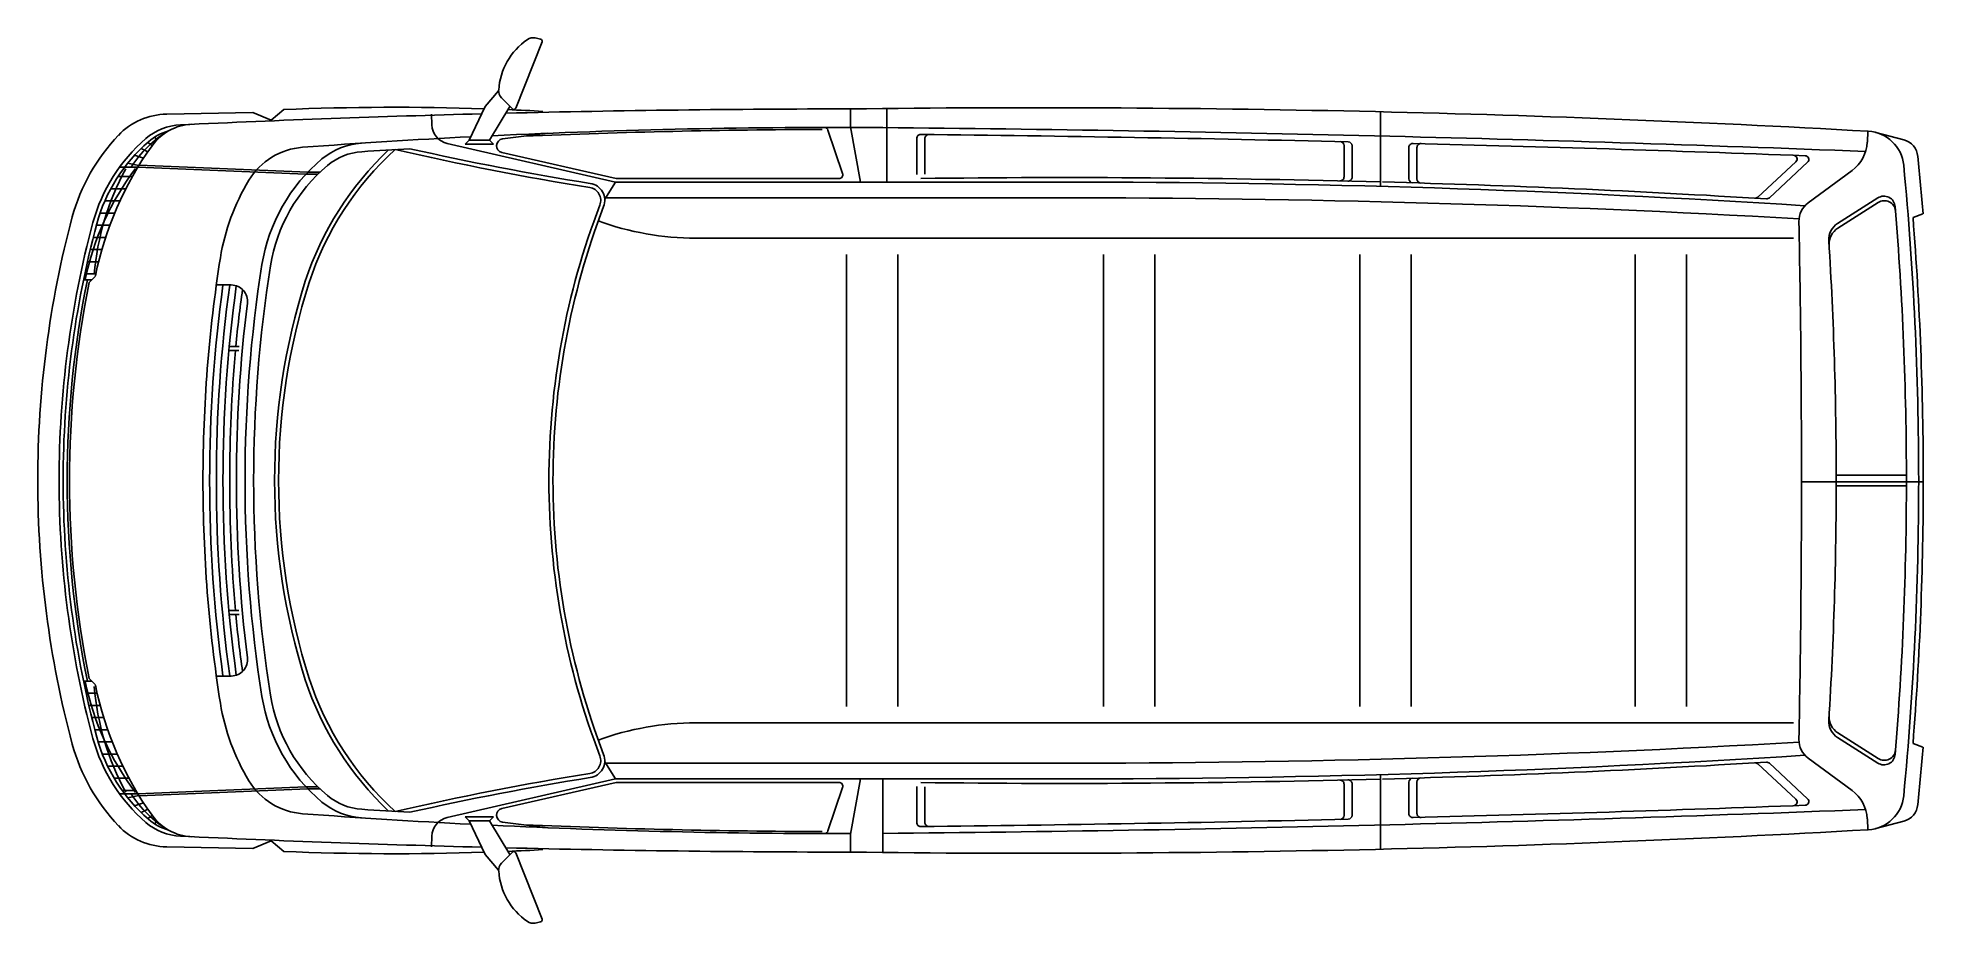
# Model space of a CAD drawing. Extents: x 0 to 4.65, y -1.09 to 1.09.
import ezdxf

# ---------------------------------------------------------------- set-up
doc = ezdxf.new("R2010")
doc.units = 0
doc.header["$LTSCALE"] = 0.0006
doc.header["$MEASUREMENT"] = 0
doc.layers.get('0').update_dxf_attribs({"linetype": 'CONTINUOUS'})

msp = doc.modelspace()

# ---------------------------------------------------------------- linework, layer by layer
for p, q in [((1.2452, 1.0827), (1.18, 0.9189)), ((1.2282, 1.0922), (1.2415, 1.0895)), ((1.105, 0.9233), (1.1379, 0.9613)), ((1.1451, 0.9444), (1.1718, 0.9172)), ((0.5307, 0.9082), (0.3184, 0.9043)), ((0.5762, 0.889), (0.5307, 0.9082)), ((0.5762, 0.889), (0.6074, 0.9155)), ((0.9719, 0.9039), (0.973, 0.8779)), ((1.065, 0.84), (1.105, 0.9233)), ((1.115, 0.84), (1.1658, 0.9233)), ((2.0068, 0.9172), (2.0068, 0.8731)), ((2.0964, 0.9181), (2.0964, 0.7364)), ((3.315, 0.91), (3.315, 0.7258)), ((0.2944, 0.8409), (0.288, 0.8471)), ((0.3083, 0.8532), (0.3057, 0.8567)), ((1.055, 0.83), (1.065, 0.84)), ((1.065, 0.84), (1.115, 0.84)), ((1.125, 0.83), (1.115, 0.84)), ((1.1475, 0.8429), (1.2595, 0.8571)), ((1.9508, 0.8647), (1.9871, 0.758)), ((2.0068, 0.8731), (2.0315, 0.7364)), ((2.17, 0.844), (2.17, 0.7555)), ((2.19, 0.8437), (2.19, 0.7557)), ((4.5184, 0.8621), (4.5169, 0.8349)), ((4.5381, 0.859), (4.6071, 0.8405)), ((0.261, 0.7952), (0.239, 0.8027)), ((0.2717, 0.8113), (0.2555, 0.8197)), ((0.2825, 0.8266), (0.2715, 0.8345)), ((1.0112, 0.8319), (1.4268, 0.7364)), ((1.055, 0.83), (1.125, 0.83)), ((1.1458, 0.8097), (1.4277, 0.745)), ((3.225, 0.8264), (3.225, 0.7495)), ((3.245, 0.8259), (3.245, 0.749)), ((3.385, 0.822), (3.385, 0.7447)), ((3.405, 0.8215), (3.405, 0.7441)), ((0.2336, 0.75), (0.1981, 0.75)), ((0.2018, 0.7729), (0.247, 0.7729)), ((0.2499, 0.7776), (0.222, 0.7828)), ((0.247, 0.7729), (0.6619, 0.7557)), ((0.2502, 0.778), (0.6667, 0.7608)), ((0.6619, 0.7557), (0.6914, 0.7557)), ((0.6667, 0.7608), (0.6966, 0.7608)), ((1.9777, 0.745), (1.4277, 0.745)), ((4.3406, 0.7864), (4.2467, 0.6994)), ((4.3693, 0.7854), (4.275, 0.6979)), ((4.4792, 0.7652), (4.3706, 0.685)), ((0.2175, 0.72), (0.1803, 0.72)), ((1.4268, 0.7364), (1.3998, 0.6942)), ((2.5324, 0.7364), (1.4268, 0.7364)), ((0.1898, 0.66), (0.1539, 0.66)), ((0.203, 0.69), (0.1657, 0.69)), ((2.5144, 0.6977), (1.3994, 0.6977)), ((4.5426, 0.6974), (4.4436, 0.6345)), ((4.5436, 0.6862), (4.4443, 0.6231)), ((4.6542, 0.658), (4.6296, 0.649)), ((0.1781, 0.63), (0.1448, 0.63)), ((0.1584, 0.57), (0.1293, 0.57)), ((0.1676, 0.6), (0.1368, 0.6)), ((1.6249, 0.5981), (4.3348, 0.5981)), ((0.1504, 0.54), (0.1221, 0.54)), ((1.9969, 0.5581), (1.9969, -0.5581)), ((2.1236, 0.5581), (2.1236, -0.5581)), ((2.6308, 0.5581), (2.6308, -0.5581)), ((2.7575, 0.5581), (2.7575, -0.5581)), ((3.2639, 0.5581), (3.2639, -0.5581)), ((3.3907, 0.5581), (3.3907, -0.5581)), ((3.9436, 0.5581), (3.9436, -0.5581)), ((4.0704, 0.5581), (4.0704, -0.5581)), ((0.1331, 0.495), (0.1123, 0.495)), ((0.1435, 0.51), (0.1155, 0.51)), ((0.1268, 0.4885), (0.1425, 0.5047)), ((0.4407, 0.4825), (0.478, 0.4825)), ((0.4725, 0.3311), (0.4973, 0.3311)), ((0.4715, 0.3211), (0.4964, 0.3211)), ((4.4401, 0.013), (4.6133, 0.013)), ((4.3543, -0.003), (4.655, -0.003)), ((4.4401, -0.013), (4.6133, -0.013)), ((0.4715, -0.3211), (0.4964, -0.3211)), ((0.4725, -0.3311), (0.4973, -0.3311)), ((0.1331, -0.495), (0.1123, -0.495)), ((0.1268, -0.4885), (0.1425, -0.5047)), ((0.4407, -0.4825), (0.478, -0.4825)), ((0.1468, -0.525), (0.1187, -0.525)), ((0.1542, -0.555), (0.1257, -0.555)), ((0.1628, -0.585), (0.133, -0.585)), ((1.6249, -0.5981), (4.3348, -0.5981)), ((0.1727, -0.615), (0.1407, -0.615)), ((0.1838, -0.645), (0.149, -0.645)), ((4.5426, -0.6974), (4.4436, -0.6345)), ((4.5436, -0.6862), (4.4443, -0.6231)), ((4.6542, -0.658), (4.6296, -0.649)), ((0.1962, -0.675), (0.1595, -0.675)), ((2.5144, -0.6977), (1.3994, -0.6977)), ((1.4268, -0.7364), (1.3998, -0.6942)), ((4.3693, -0.7854), (4.275, -0.6979)), ((4.4792, -0.7652), (4.3706, -0.685)), ((0.2101, -0.705), (0.1726, -0.705)), ((0.2254, -0.735), (0.1888, -0.735)), ((1.0112, -0.8319), (1.4268, -0.7364)), ((2.5324, -0.7364), (1.4268, -0.7364)), ((2.0068, -0.8731), (2.0315, -0.7364)), ((2.0864, -0.9181), (2.0864, -0.7364)), ((3.315, -0.91), (3.315, -0.7258)), ((3.385, -0.822), (3.385, -0.7447)), ((3.405, -0.8215), (3.405, -0.7441)), ((4.3406, -0.7864), (4.2467, -0.6994)), ((0.2018, -0.7729), (0.247, -0.7729)), ((0.2423, -0.765), (0.2084, -0.765)), ((0.2499, -0.7776), (0.222, -0.7828)), ((0.247, -0.7729), (0.6619, -0.7557)), ((0.2502, -0.778), (0.6667, -0.7608)), ((0.6619, -0.7557), (0.6914, -0.7557)), ((0.6667, -0.7608), (0.6966, -0.7608)), ((1.1458, -0.8097), (1.4277, -0.745)), ((1.9777, -0.745), (1.4277, -0.745)), ((1.9508, -0.8647), (1.9871, -0.758)), ((2.17, -0.844), (2.17, -0.7555)), ((2.19, -0.8437), (2.19, -0.7557)), ((3.225, -0.8264), (3.225, -0.7495)), ((3.245, -0.8259), (3.245, -0.749)), ((0.261, -0.7952), (0.239, -0.8027)), ((0.2717, -0.8113), (0.2555, -0.8197)), ((0.2825, -0.8266), (0.2715, -0.8345)), ((1.055, -0.83), (1.125, -0.83)), ((1.055, -0.83), (1.065, -0.84)), ((1.125, -0.83), (1.115, -0.84)), ((4.5184, -0.8621), (4.5169, -0.8349)), ((0.2944, -0.8409), (0.288, -0.8471)), ((0.9719, -0.9039), (0.973, -0.8779)), ((1.065, -0.84), (1.115, -0.84)), ((1.065, -0.84), (1.105, -0.9233)), ((1.115, -0.84), (1.1658, -0.9233)), ((1.1475, -0.8429), (1.2595, -0.8571)), ((2.0068, -0.9172), (2.0068, -0.8731)), ((4.5381, -0.859), (4.6071, -0.8405)), ((0.5307, -0.9082), (0.3184, -0.9043)), ((0.5762, -0.889), (0.5307, -0.9082)), ((0.5762, -0.889), (0.6074, -0.9155)), ((1.105, -0.9233), (1.1379, -0.9613)), ((1.1451, -0.9444), (1.1718, -0.9172)), ((1.2452, -1.0827), (1.18, -0.9189)), ((1.2282, -1.0922), (1.2415, -1.0895))]:
    msp.add_line(p, q)
for centre, radius, start, end in [((1.3036, 0.952), 0.166, 124.8232, 175.9655), ((1.2231, 1.0678), 0.025, 78.2317, 124.8232), ((1.2405, 1.0846), 0.005, 338.3214, 78.2317), ((1.1629, 0.9619), 0.025, 175.9655, 224.5149), ((0.3215, 0.7353), 0.169, 91.0475, 136.4036), ((2.0319, -34.96), 35.8772, 91.49446, 92.68325), ((0.8814, -5.7438), 6.6649, 88.1015, 92.35583), ((2.0319, -34.96), 35.8772, 90.0401, 91.39971), ((0.8814, -5.7438), 6.6649, 86.85625, 87.59687), ((1.1754, 0.9207), 0.005, 224.5149, 338.3214), ((2.4593, -35.6975), 36.6175, 86.77517, 90.70809), ((0.5424, 0.5251), 0.474, 136.4036, 164.6637), ((0.5424, 0.5251), 0.4212, 130.8299, 164.6637), ((0.4625, 0.6273), 0.2738, 120.5898, 147.8757), ((0.359, 0.7372), 0.1408, 92.7276, 130.8299), ((0.359, 0.7372), 0.1308, 105.9019, 130.8299), ((0.3853, 0.7525), 0.1268, 92.6829, 144.4097), ((1.9762, -16.9659), 17.8373, 92.91525, 94.25065), ((1.0222, 0.8799), 0.0493, 182.3271, 257.0686), ((1.9762, -16.9659), 17.8373, 89.64604, 92.74586), ((1.1496, 0.8262), 0.0169, 97.1924, 257.0686), ((1.9762, -16.9659), 17.8323, 90.12758, 92.4944), ((1.9415, 0.8616), 0.00986, 18.7573, 90.1117), ((1.3097, -80.8542), 81.729, 87.753975, 89.455469), ((2.18, 0.844), 0.01, 89.3897, 180), ((1.3097, -80.8542), 81.7128, 88.649703, 89.389658), ((2.2, 0.8437), 0.01, 89.3756, 180), ((4.514, 0.7689), 0.0932, 5.5443, 86.7752), ((4.595, 0.7954), 0.0466, 5.6795, 74.973), ((0.9625, 0.3395), 0.8365, 144.4097, 168.6078), ((0.5424, 0.5251), 0.4112, 130.8299, 164.6637), ((0.6667, 0.6529), 0.17, 94.2506, 148.7493), ((0.9772, 0.4645), 0.4292, 129.942, 170.7928), ((1.3998, 0.2495), 0.778, 133.2969, 161.8703), ((1.3998, 0.2495), 0.768, 132.3652, 161.8703), ((0.8101, 0.6639), 0.169, 93.7842, 129.942), ((0.8101, 0.6639), 0.1479, 93.7842, 129.942), ((1.9762, -16.9659), 17.8162, 93.40352, 93.78415), ((2.486, 7.7679), 7.1336, 257.00775, 260.94007), ((2.486, 7.7679), 7.1236, 257.28862, 260.94007), ((3.215, 0.8264), 0.01, 0, 88.6637), ((3.235, 0.8259), 0.01, 0, 88.6497), ((3.395, 0.822), 0.01, 88.5375, 180), ((1.3097, -80.8542), 81.7128, 87.858322, 88.537466), ((3.415, 0.8215), 0.01, 88.5234, 180), ((4.3342, 0.7933), 0.00932, 312.8431, 87.8785), ((4.363, 0.7922), 0.00932, 312.8431, 87.8583), ((4.4238, 0.8402), 0.0932, 306.4495, 356.726), ((-3.2316, 0.0171), 7.9119, 4.64643, 5.67948), ((0.7949, 0.3534), 0.6927, 143.0236, 168.0832), ((0.8145, 0.4488), 0.6779, 151.768, 174.938), ((0.9772, 0.4645), 0.408, 129.942, 170.7928), ((1.9777, 0.7548), 0.00986, 270, 18.7573), ((2.5324, -28.0271), 28.7747, 88.44161, 90.70156), ((3.215, 0.7495), 0.01, 268.6413, 0), ((3.235, 0.749), 0.01, 268.6014, 0), ((-3.5879, 0), 8.2315, 359.99993, 5.42292), ((0.9772, 0.4645), 0.5331, 148.7493, 170.7928), ((1.3576, 0.6915), 0.0323, 338.5454, 80.9401), ((1.3576, 0.6915), 0.0423, 338.5454, 80.9401), ((2.5324, -28.0271), 28.7636, 86.35131, 90), ((2.5324, -28.0271), 28.7747, 86.54286, 88.43165), ((3.395, 0.7447), 0.01, 180, 268.2828), ((3.415, 0.7441), 0.01, 180, 268.243), ((4.2404, 0.7062), 0.00932, 266.5983, 312.8431), ((4.5577, 0.6738), 0.028, 4.8193, 122.4432), ((3.1641, 0.0001), 1.902, 159.0677, 180.0044), ((3.1641, 0.0001), 1.892, 159.0705, 180.0045), ((2.5144, -31.8458), 32.5435, 86.76969, 90), ((4.2682, 0.7052), 0.01, 266.5429, 312.8431), ((4.4038, 0.64), 0.0559, 126.4495, 181.1717), ((4.5586, 0.6626), 0.028, 4.7366, 122.4432), ((-3.6423, 0), 8.2556, 359.99995, 4.69787), ((2.5225, 0.0001), 2.5225, 165.0599, 180.0017), ((2.5226, 0.0001), 2.4698, 165.0686, 180.0017), ((2.5226, 0.0001), 2.4598, 165.0703, 180.0018), ((1.6249, 1.3023), 0.7042, 249.9487, 270), ((-27.7431, 0), 32.0974, 360, 1.14043), ((4.4688, 0.5948), 0.047, 122.4432, 183.6332), ((4.4695, 0.5834), 0.047, 122.4432, 183.5614), ((-3.6626, 0), 8.3176, 359.99995, 4.47523), ((-5.176, 0), 9.6161, 359.99997, 3.52847), ((3.9524, 0), 3.5444, 171.0771, 180.0004), ((3.9525, 0), 3.4406, 171.0859, 180.0005), ((3.9526, 0), 3.4195, 171.0878, 180.0005), ((2.5612, 0), 2.4884, 168.5272, 180.001), ((2.5632, 0), 2.4848, 168.664, 180.001), ((3.9833, 0), 3.5588, 172.2081, 180.0003), ((3.9821, 0), 3.5411, 172.1689, 180.0003), ((3.9819, 0), 3.5245, 172.1635, 180.0003), ((0.478, 0.4425), 0.04, 352.5633, 90), ((3.7374, 0.0171), 3.2635, 171.9974, 174.4787), ((2.2178, 0.0001), 1.6331, 162.4862, 180.0037), ((2.2178, 0.0001), 1.6232, 162.4902, 180.0037), ((4.0051, 0), 3.5147, 172.8525, 180.0003), ((4.1131, 0), 3.6392, 174.9387, 180.0001), ((2.5225, -0.0001), 2.5225, 179.9983, 194.9401), ((2.5226, -0.0001), 2.4698, 179.9983, 194.9314), ((2.5226, -0.0001), 2.4598, 179.9982, 194.9297), ((2.5612, 0), 2.4884, 179.999, 191.4728), ((2.5632, 0), 2.4848, 179.999, 191.336), ((3.9524, 0), 3.5444, 179.9996, 188.9229), ((3.9833, 0), 3.5588, 179.9997, 187.7919), ((3.9821, 0), 3.5411, 179.9997, 187.8311), ((3.9819, 0), 3.5245, 179.9997, 187.8365), ((4.1131, 0), 3.6392, 179.9999, 185.0613), ((4.0051, 0), 3.5147, 179.9997, 187.1475), ((3.9525, 0), 3.4406, 179.9995, 188.9141), ((3.9526, 0), 3.4195, 179.9995, 188.9122), ((2.2178, -0.0001), 1.6331, 179.9963, 197.5138), ((2.2178, -0.0001), 1.6232, 179.9963, 197.5098), ((3.1641, -0.0001), 1.902, 179.9956, 200.9323), ((3.1641, -0.0001), 1.892, 179.9955, 200.9295), ((-5.176, 0), 9.6161, 356.47153, 0.00003), ((-3.6423, 0), 8.2556, 355.30213, 0.00005), ((-3.5879, 0), 8.2315, 354.57708, 0.00007), ((-27.7431, 0), 32.0974, 358.85957, 0), ((-3.6626, 0), 8.3176, 355.52477, 0.00005), ((3.7374, -0.0171), 3.2635, 185.5213, 188.0026), ((0.478, -0.4425), 0.04, 270, 7.4367), ((0.7949, -0.3534), 0.6927, 191.9168, 216.9764), ((0.8145, -0.4488), 0.6779, 185.062, 208.232), ((0.9625, -0.3395), 0.8365, 191.3922, 215.5903), ((1.3998, -0.2495), 0.778, 198.1297, 226.7031), ((1.3998, -0.2495), 0.768, 198.1297, 227.6348), ((0.9772, -0.4645), 0.5331, 189.2072, 211.2507), ((0.9772, -0.4645), 0.4292, 189.2072, 230.058), ((0.9772, -0.4645), 0.408, 189.2072, 230.058), ((1.6249, -1.3023), 0.7042, 90, 110.0513), ((4.4688, -0.5948), 0.047, 176.3668, 237.5568), ((4.4695, -0.5834), 0.047, 176.4386, 237.5568), ((0.5424, -0.5251), 0.474, 195.3363, 223.5964), ((0.5424, -0.5251), 0.4212, 195.3363, 229.1701), ((0.5424, -0.5251), 0.4112, 195.3363, 229.1701), ((2.5144, 31.8458), 32.5435, 270, 273.23031), ((4.4038, -0.64), 0.0559, 178.8283, 233.5505), ((1.3576, -0.6915), 0.0323, 279.0599, 21.4546), ((1.3576, -0.6915), 0.0423, 279.0599, 21.4546), ((2.5324, 28.0271), 28.7636, 270, 273.64869), ((2.5324, 28.0271), 28.7747, 271.56835, 273.45714), ((4.2404, -0.7062), 0.00932, 47.1569, 93.4017), ((4.2682, -0.7052), 0.01, 47.1569, 93.4571), ((4.5577, -0.6738), 0.028, 237.5568, 355.1807), ((4.5586, -0.6626), 0.028, 237.5568, 355.2634), ((-3.2316, -0.0171), 7.9119, 354.32052, 355.35357), ((0.6667, -0.6529), 0.17, 211.2507, 265.7494), ((2.486, -7.7679), 7.1336, 99.05993, 102.99225), ((2.486, -7.7679), 7.1236, 99.05993, 102.71138), ((2.5324, 28.0271), 28.7747, 269.29844, 271.55839), ((3.215, -0.7495), 0.01, 0, 91.3587), ((3.235, -0.749), 0.01, 0, 91.3986), ((3.395, -0.7447), 0.01, 91.7172, 180), ((3.415, -0.7441), 0.01, 91.757, 180), ((0.4625, -0.6273), 0.2738, 212.1243, 239.4102), ((0.8101, -0.6639), 0.1479, 230.058, 266.2158), ((1.9777, -0.7548), 0.00986, 341.2427, 90), ((4.3342, -0.7933), 0.00932, 272.1215, 47.1569), ((4.363, -0.7922), 0.00932, 272.1417, 47.1569), ((4.4238, -0.8402), 0.0932, 3.274, 53.5505), ((4.514, -0.7689), 0.0932, 273.2248, 354.4557), ((0.359, -0.7372), 0.1308, 229.1701, 254.0981), ((0.3853, -0.7525), 0.1268, 215.5903, 267.3171), ((1.9762, 16.9659), 17.8373, 265.74935, 267.08475), ((0.8101, -0.6639), 0.169, 230.058, 266.2158), ((1.9762, 16.9659), 17.8162, 266.21585, 266.59648), ((1.0222, -0.8799), 0.0493, 102.9314, 177.6729), ((1.1496, -0.8262), 0.0169, 102.9314, 262.8076), ((1.3097, 80.8542), 81.729, 270.544531, 272.246025), ((1.3097, 80.8542), 81.7128, 270.610342, 271.350297), ((3.215, -0.8264), 0.01, 271.3363, 0), ((3.235, -0.8259), 0.01, 271.3503, 0), ((3.395, -0.822), 0.01, 180, 271.4625), ((1.3097, 80.8542), 81.7128, 271.462534, 272.141678), ((3.415, -0.8215), 0.01, 180, 271.4766), ((4.595, -0.7954), 0.0466, 285.027, 354.3205), ((0.3215, -0.7353), 0.169, 223.5964, 268.9525), ((0.359, -0.7372), 0.1408, 229.1701, 267.2724), ((2.0319, 34.96), 35.8772, 267.31675, 268.50554), ((1.9762, 16.9659), 17.8373, 267.25414, 270.09924), ((1.9762, 16.9659), 17.8323, 267.5056, 269.87242), ((1.9415, -0.8616), 0.00986, 269.8883, 341.2427), ((2.4593, 35.6975), 36.6175, 269.29191, 273.22483), ((2.18, -0.844), 0.01, 180, 270.6103), ((2.2, -0.8437), 0.01, 180, 270.6244), ((0.8814, 5.7438), 6.6649, 267.64417, 271.8985), ((2.0319, 34.96), 35.8772, 268.60029, 269.9599), ((0.8814, 5.7438), 6.6649, 272.40313, 273.14375), ((1.1754, -0.9207), 0.005, 21.6786, 135.4851), ((1.1629, -0.9619), 0.025, 135.4851, 184.0345), ((1.3036, -0.952), 0.166, 184.0345, 235.1768), ((1.2231, -1.0678), 0.025, 235.1768, 281.7683), ((1.2405, -1.0846), 0.005, 281.7683, 21.6786)]:
    msp.add_arc(centre, radius, start, end)

doc.saveas('drawing.dxf')
